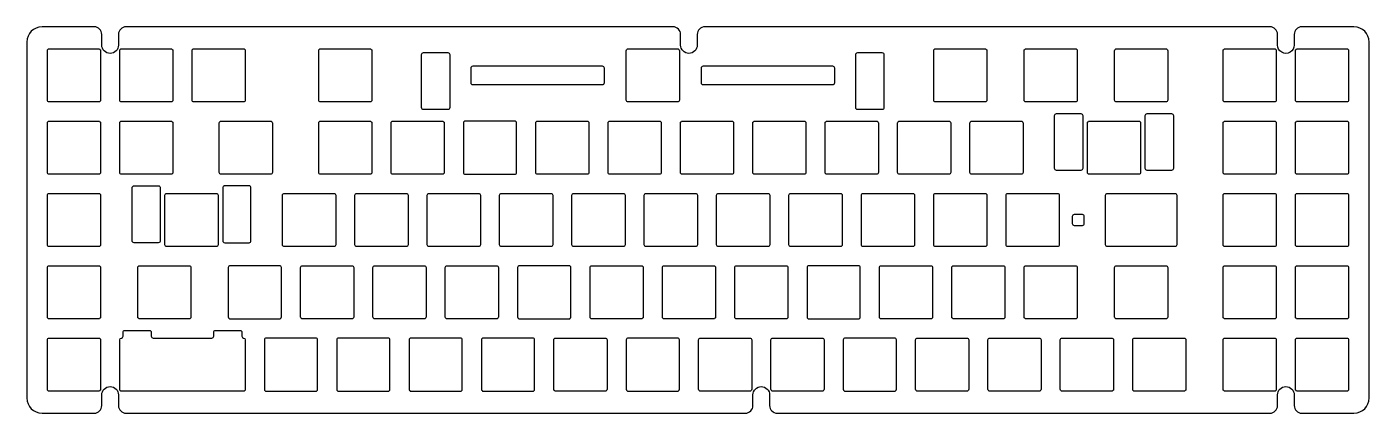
# Model space of a CAD drawing. Header units: millimetres. Extents: x -351 to 3, y -3 to 99.
import ezdxf

# ---------------------------------------------------------------- set-up
doc = ezdxf.new("R2010")
doc.units = ezdxf.units.MM
doc.layers.get('0').update_dxf_attribs({"linetype": 'CONTINUOUS'})

msp = doc.modelspace()

# ---------------------------------------------------------------- linework, layer by layer
for points in [[(2.875, 0.725), (2.875, 94.525, 0.414213562), (-1.125, 98.525), (-14.85, 98.525, 0.414213562), (-16.85, 96.525), (-16.85, 93.725, -1.000000056), (-21.25, 93.725), (-21.25, 96.525, 0.414213562), (-23.25, 98.525), (-172.0125, 98.525, 0.414213562), (-174.0125, 96.525), (-174.0125, 93.725, -1), (-178.4125, 93.725), (-178.4125, 96.525, 0.414213562), (-180.4125, 98.525), (-324.4125, 98.525, 0.414213562), (-326.4125, 96.525), (-326.4125, 93.725, -0.999999993), (-330.8125, 93.725), (-330.8125, 96.525, 0.414213562), (-332.8125, 98.525), (-346.5375, 98.525, 0.414213562), (-350.5375, 94.525), (-350.5375, 0.725, 0.414213562), (-346.5375, -3.275), (-332.8125, -3.275, 0.414213562), (-330.8125, -1.275), (-330.8125, 1.525, -0.999999993), (-326.4125, 1.525), (-326.4125, -1.275, 0.414213562), (-324.4125, -3.275), (-161.3625, -3.275, 0.414213562), (-159.3625, -1.275), (-159.3625, 1.525, -1), (-154.9625, 1.525), (-154.9625, -1.275, 0.414213562), (-152.9625, -3.275), (-23.25, -3.275, 0.414213562), (-21.25, -1.275), (-21.25, 1.525, -1), (-16.85, 1.525), (-16.85, -1.275, 0.414213562), (-14.85, -3.275), (-1.125, -3.275, 0.414213562)], [(-331.1375, 92.225), (-331.1375, 79.225, -0.414213562), (-331.6375, 78.725), (-344.6375, 78.725, -0.414213562), (-345.1375, 79.225), (-345.1375, 92.225, -0.414213562), (-344.6375, 92.725), (-331.6375, 92.725, -0.414213562)], [(-312.0875, 92.225), (-312.0875, 79.225, -0.414213562), (-312.5875, 78.725), (-325.5875, 78.725, -0.414213562), (-326.0875, 79.225), (-326.0875, 92.225, -0.414213562), (-325.5875, 92.725), (-312.5875, 92.725, -0.414213562)], [(-293.0375, 92.225), (-293.0375, 79.225, -0.414213562), (-293.5375, 78.725), (-306.5375, 78.725, -0.414213562), (-307.0375, 79.225), (-307.0375, 92.225, -0.414213562), (-306.5375, 92.725), (-293.5375, 92.725, -0.414213562)], [(-259.7, 92.225), (-259.7, 79.225, -0.414213562), (-260.2, 78.725), (-273.2, 78.725, -0.414213562), (-273.7, 79.225), (-273.7, 92.225, -0.414213562), (-273.2, 92.725), (-260.2, 92.725, -0.414213562)], [(-192.7375, 79.225), (-192.7375, 92.225, -0.414213562), (-192.2375, 92.725), (-179.2375, 92.725, -0.414213562), (-178.7375, 92.225), (-178.7375, 79.225, -0.414213562), (-179.2375, 78.725), (-192.2375, 78.725, -0.414213562)], [(-97.775, 92.225), (-97.775, 79.225, -0.414213562), (-98.275, 78.725), (-111.275, 78.725, -0.414213562), (-111.775, 79.225), (-111.775, 92.225, -0.414213562), (-111.275, 92.725), (-98.275, 92.725, -0.414213562)], [(-73.9625, 92.225), (-73.9625, 79.225, -0.414213562), (-74.4625, 78.725), (-87.4625, 78.725, -0.414213562), (-87.9625, 79.225), (-87.9625, 92.225, -0.414213562), (-87.4625, 92.725), (-74.4625, 92.725, -0.414213562)], [(-50.15, 92.225), (-50.15, 79.225, -0.414213562), (-50.65, 78.725), (-63.65, 78.725, -0.414213562), (-64.15, 79.225), (-64.15, 92.225, -0.414213562), (-63.65, 92.725), (-50.65, 92.725, -0.414213562)], [(-21.575, 92.225), (-21.575, 79.225, -0.414213562), (-22.075, 78.725), (-35.075, 78.725, -0.414213562), (-35.575, 79.225), (-35.575, 92.225, -0.414213562), (-35.075, 92.725), (-22.075, 92.725, -0.414213562)], [(-2.525, 92.225), (-2.525, 79.225, -0.414213562), (-3.025, 78.725), (-16.025, 78.725, -0.414213562), (-16.525, 79.225), (-16.525, 92.225, -0.414213562), (-16.025, 92.725), (-3.025, 92.725, -0.414213562)], [(-239.1875, 91.225), (-239.1875, 77.225, -0.414213562), (-239.6875, 76.725), (-246.0875, 76.725, -0.414213562), (-246.5875, 77.225), (-246.5875, 91.225, -0.414213562), (-246.0875, 91.725), (-239.6875, 91.725, -0.414213562)], [(-131.7875, 91.725), (-125.3875, 91.725, -0.414213562), (-124.8875, 91.225), (-124.8875, 77.225, -0.414213562), (-125.3875, 76.725), (-131.7875, 76.725, -0.414213562), (-132.2875, 77.225), (-132.2875, 91.225, -0.414213562)], [(-233.0625, 88.225), (-199.0625, 88.225, -0.414213562), (-198.5625, 87.725), (-198.5625, 83.725, -0.414213562), (-199.0625, 83.225), (-233.0625, 83.225, -0.414213562), (-233.5625, 83.725), (-233.5625, 87.725, -0.414213562)], [(-138.4125, 83.225), (-172.4125, 83.225, -0.414213562), (-172.9125, 83.725), (-172.9125, 87.725, -0.414213562), (-172.4125, 88.225), (-138.4125, 88.225, -0.414213562), (-137.9125, 87.725), (-137.9125, 83.725, -0.414213562)], [(-73.03175, 60.675), (-79.43175, 60.675, -0.414213562), (-79.93175, 61.175), (-79.93175, 75.175, -0.414213562), (-79.43175, 75.675), (-73.03175, 75.675, -0.414213562), (-72.53175, 75.175), (-72.53175, 61.175, -0.414213562)], [(-49.15575, 60.675), (-55.55575, 60.675, -0.414213562), (-56.05575, 61.175), (-56.05575, 75.175, -0.414213562), (-55.55575, 75.675), (-49.15575, 75.675, -0.414213562), (-48.65575, 75.175), (-48.65575, 61.175, -0.414213562)], [(-345.1375, 60.175), (-345.1375, 73.175, -0.414213562), (-344.6375, 73.675), (-331.6375, 73.675, -0.414213562), (-331.1375, 73.175), (-331.1375, 60.175, -0.414213562), (-331.6375, 59.675), (-344.6375, 59.675, -0.414213562)], [(-312.5875, 59.675), (-325.5875, 59.675, -0.414213562), (-326.0875, 60.175), (-326.0875, 73.175, -0.414213562), (-325.5875, 73.675), (-312.5875, 73.675, -0.414213562), (-312.0875, 73.175), (-312.0875, 60.175, -0.414213562)], [(-286.39375, 59.675), (-299.39375, 59.675, -0.414213562), (-299.89375, 60.175), (-299.89375, 73.175, -0.414213562), (-299.39375, 73.675), (-286.39375, 73.675, -0.414213562), (-285.89375, 73.175), (-285.89375, 60.175, -0.414213562)], [(-260.2, 59.675), (-273.2, 59.675, -0.414213562), (-273.7, 60.175), (-273.7, 73.175, -0.414213562), (-273.2, 73.675), (-260.2, 73.675, -0.414213562), (-259.7, 73.175), (-259.7, 60.175, -0.414213562)], [(-241.15, 59.675), (-254.15, 59.675, -0.414213562), (-254.65, 60.175), (-254.65, 73.175, -0.414213562), (-254.15, 73.675), (-241.15, 73.675, -0.414213562), (-240.65, 73.175), (-240.65, 60.175, -0.414213562)], [(-222.1, 59.675, 0.414213562), (-221.6, 60.175), (-221.6, 73.175, 0.414213562), (-222.1, 73.675), (-235.1, 73.675, 0.414213562), (-235.6, 73.175), (-235.6, 60.175, 0.414213562), (-235.1, 59.675)], [(-203.05, 59.675), (-216.05, 59.675, -0.414213562), (-216.55, 60.175), (-216.55, 73.175, -0.414213562), (-216.05, 73.675), (-203.05, 73.675, -0.414213562), (-202.55, 73.175), (-202.55, 60.175, -0.414213562)], [(-184, 59.675), (-197, 59.675, -0.414213562), (-197.5, 60.175), (-197.5, 73.175, -0.414213562), (-197, 73.675), (-184, 73.675, -0.414213562), (-183.5, 73.175), (-183.5, 60.175, -0.414213562)], [(-164.95, 59.675), (-177.95, 59.675, -0.414213562), (-178.45, 60.175), (-178.45, 73.175, -0.414213562), (-177.95, 73.675), (-164.95, 73.675, -0.414213562), (-164.45, 73.175), (-164.45, 60.175, -0.414213562)], [(-145.4, 73.175), (-145.4, 60.175, -0.414213562), (-145.9, 59.675), (-158.9, 59.675, -0.414213562), (-159.4, 60.175), (-159.4, 73.175, -0.414213562), (-158.9, 73.675), (-145.9, 73.675, -0.414213562)], [(-140.35, 60.175), (-140.35, 73.175, -0.414213562), (-139.85, 73.675), (-126.85, 73.675, -0.414213562), (-126.35, 73.175), (-126.35, 60.175, -0.414213562), (-126.85, 59.675), (-139.85, 59.675, -0.414213562)], [(-121.3, 60.175), (-121.3, 73.175, -0.414213562), (-120.8, 73.675), (-107.8, 73.675, -0.414213562), (-107.3, 73.175), (-107.3, 60.175, -0.414213562), (-107.8, 59.675), (-120.8, 59.675, -0.414213562)], [(-102.25, 60.175), (-102.25, 73.175, -0.414213562), (-101.75, 73.675), (-88.75, 73.675, -0.414213562), (-88.25, 73.175), (-88.25, 60.175, -0.414213562), (-88.75, 59.675), (-101.75, 59.675, -0.414213562)], [(-57.29375, 73.175), (-57.29375, 60.175, -0.414213562), (-57.79375, 59.675), (-70.79375, 59.675, -0.414213562), (-71.29375, 60.175), (-71.29375, 73.175, -0.414213562), (-70.79375, 73.675), (-57.79375, 73.675, -0.414213562)], [(-21.575, 73.175), (-21.575, 60.175, -0.414213562), (-22.075, 59.675), (-35.075, 59.675, -0.414213562), (-35.575, 60.175), (-35.575, 73.175, -0.414213562), (-35.075, 73.675), (-22.075, 73.675, -0.414213562)], [(-2.525, 73.175), (-2.525, 60.175, -0.414213562), (-3.025, 59.675), (-16.025, 59.675, -0.414213562), (-16.525, 60.175), (-16.525, 73.175, -0.414213562), (-16.025, 73.675), (-3.025, 73.675, -0.414213562)], [(-315.91925, 41.625), (-322.31925, 41.625, -0.414213562), (-322.81925, 42.125), (-322.81925, 56.125, -0.414213562), (-322.31925, 56.625), (-315.91925, 56.625, -0.414213562), (-315.41925, 56.125), (-315.41925, 42.125, -0.414213562)], [(-291.54325, 56.125, 0.414213562), (-292.04325, 56.625), (-298.44325, 56.625, 0.414213562), (-298.94325, 56.125), (-298.94325, 42.125, 0.414213562), (-298.44325, 41.625), (-292.04325, 41.625, 0.414213562), (-291.54325, 42.125)], [(-331.1375, 54.125), (-331.1375, 41.125, -0.414213562), (-331.6375, 40.625), (-344.6375, 40.625, -0.414213562), (-345.1375, 41.125), (-345.1375, 54.125, -0.414213562), (-344.6375, 54.625), (-331.6375, 54.625, -0.414213562)], [(-300.18125, 54.125), (-300.18125, 41.125, -0.414213562), (-300.68125, 40.625), (-313.68125, 40.625, -0.414213562), (-314.18125, 41.125), (-314.18125, 54.125, -0.414213562), (-313.68125, 54.625), (-300.68125, 54.625, -0.414213562)], [(-269.225, 54.125), (-269.225, 41.125, -0.414213562), (-269.725, 40.625), (-282.725, 40.625, -0.414213562), (-283.225, 41.125), (-283.225, 54.125, -0.414213562), (-282.725, 54.625), (-269.725, 54.625, -0.414213562)], [(-250.175, 54.125), (-250.175, 41.125, -0.414213562), (-250.675, 40.625), (-263.675, 40.625, -0.414213562), (-264.175, 41.125), (-264.175, 54.125, -0.414213562), (-263.675, 54.625), (-250.675, 54.625, -0.414213562)], [(-231.125, 54.125), (-231.125, 41.125, -0.414213562), (-231.625, 40.625), (-244.625, 40.625, -0.414213562), (-245.125, 41.125), (-245.125, 54.125, -0.414213562), (-244.625, 54.625), (-231.625, 54.625, -0.414213562)], [(-226.075, 41.125), (-226.075, 54.125, -0.414213562), (-225.575, 54.625), (-212.575, 54.625, -0.414213562), (-212.075, 54.125), (-212.075, 41.125, -0.414213562), (-212.575, 40.625), (-225.575, 40.625, -0.414213562)], [(-193.525, 40.625), (-206.525, 40.625, -0.414213562), (-207.025, 41.125), (-207.025, 54.125, -0.414213562), (-206.525, 54.625), (-193.525, 54.625, -0.414213562), (-193.025, 54.125), (-193.025, 41.125, -0.414213562)], [(-174.475, 40.625), (-187.475, 40.625, -0.414213562), (-187.975, 41.125), (-187.975, 54.125, -0.414213562), (-187.475, 54.625), (-174.475, 54.625, -0.414213562), (-173.975, 54.125), (-173.975, 41.125, -0.414213562)], [(-155.425, 40.625), (-168.425, 40.625, -0.414213562), (-168.925, 41.125), (-168.925, 54.125, -0.414213562), (-168.425, 54.625), (-155.425, 54.625, -0.414213562), (-154.925, 54.125), (-154.925, 41.125, -0.414213562)], [(-136.375, 40.625), (-149.375, 40.625, -0.414213562), (-149.875, 41.125), (-149.875, 54.125, -0.414213562), (-149.375, 54.625), (-136.375, 54.625, -0.414213562), (-135.875, 54.125), (-135.875, 41.125, -0.414213562)], [(-117.325, 40.625), (-130.325, 40.625, -0.414213562), (-130.825, 41.125), (-130.825, 54.125, -0.414213562), (-130.325, 54.625), (-117.325, 54.625, -0.414213562), (-116.825, 54.125), (-116.825, 41.125, -0.414213562)], [(-111.775, 41.125), (-111.775, 54.125, -0.414213562), (-111.275, 54.625), (-98.275, 54.625, -0.414213562), (-97.775, 54.125), (-97.775, 41.125, -0.414213562), (-98.275, 40.625), (-111.275, 40.625, -0.414213562)], [(-92.725, 41.125), (-92.725, 54.125, -0.414213562), (-92.225, 54.625), (-79.225, 54.625, -0.414213562), (-78.725, 54.125), (-78.725, 41.125, -0.414213562), (-79.225, 40.625), (-92.225, 40.625, -0.414213562)], [(-66.53125, 41.125), (-66.53125, 54.125, -0.414213562), (-66.03125, 54.625), (-48.26875, 54.625, -0.414213562), (-47.76875, 54.125), (-47.76875, 41.125, -0.414213562), (-48.26875, 40.625), (-66.03125, 40.625, -0.414213562)], [(-22.075, 40.625), (-35.075, 40.625, -0.414213562), (-35.575, 41.125), (-35.575, 54.125, -0.414213562), (-35.075, 54.625), (-22.075, 54.625, -0.414213562), (-21.575, 54.125), (-21.575, 41.125, -0.414213562)], [(-3.025, 40.625), (-16.025, 40.625, -0.414213562), (-16.525, 41.125), (-16.525, 54.125, -0.414213562), (-16.025, 54.625), (-3.025, 54.625, -0.414213562), (-2.525, 54.125), (-2.525, 41.125, -0.414213562)], [(-72.225, 48.625), (-72.225, 46.625, -0.414213562), (-72.725, 46.125), (-74.725, 46.125, -0.414213562), (-75.225, 46.625), (-75.225, 48.625, -0.414213562), (-74.725, 49.125), (-72.725, 49.125, -0.414213562)], [(-331.6375, 21.575), (-344.6375, 21.575, -0.414213562), (-345.1375, 22.075), (-345.1375, 35.075, -0.414213562), (-344.6375, 35.575), (-331.6375, 35.575, -0.414213562), (-331.1375, 35.075), (-331.1375, 22.075, -0.414213562)], [(-307.825, 21.575), (-320.825, 21.575, -0.414213562), (-321.325, 22.075), (-321.325, 35.075, -0.414213562), (-320.825, 35.575), (-307.825, 35.575, -0.414213562), (-307.325, 35.075), (-307.325, 22.075, -0.414213562)], [(-284.0125, 21.575, 0.414213562), (-283.5125, 22.075), (-283.5125, 35.075, 0.414213562), (-284.0125, 35.575), (-297.0125, 35.575, 0.414213562), (-297.5125, 35.075), (-297.5125, 22.075, 0.414213562), (-297.0125, 21.575)], [(-264.9625, 21.575), (-277.9625, 21.575, -0.414213562), (-278.4625, 22.075), (-278.4625, 35.075, -0.414213562), (-277.9625, 35.575), (-264.9625, 35.575, -0.414213562), (-264.4625, 35.075), (-264.4625, 22.075, -0.414213562)], [(-245.9125, 21.575), (-258.9125, 21.575, -0.414213562), (-259.4125, 22.075), (-259.4125, 35.075, -0.414213562), (-258.9125, 35.575), (-245.9125, 35.575, -0.414213562), (-245.4125, 35.075), (-245.4125, 22.075, -0.414213562)], [(-226.8625, 21.575), (-239.8625, 21.575, -0.414213562), (-240.3625, 22.075), (-240.3625, 35.075, -0.414213562), (-239.8625, 35.575), (-226.8625, 35.575, -0.414213562), (-226.3625, 35.075), (-226.3625, 22.075, -0.414213562)], [(-207.8125, 21.575, 0.414213562), (-207.3125, 22.075), (-207.3125, 35.075, 0.414213562), (-207.8125, 35.575), (-220.8125, 35.575, 0.414213562), (-221.3125, 35.075), (-221.3125, 22.075, 0.414213562), (-220.8125, 21.575)], [(-188.7625, 21.575), (-201.7625, 21.575, -0.414213562), (-202.2625, 22.075), (-202.2625, 35.075, -0.414213562), (-201.7625, 35.575), (-188.7625, 35.575, -0.414213562), (-188.2625, 35.075), (-188.2625, 22.075, -0.414213562)], [(-183.2125, 22.075), (-183.2125, 35.075, -0.414213562), (-182.7125, 35.575), (-169.7125, 35.575, -0.414213562), (-169.2125, 35.075), (-169.2125, 22.075, -0.414213562), (-169.7125, 21.575), (-182.7125, 21.575, -0.414213562)], [(-150.6625, 21.575), (-163.6625, 21.575, -0.414213562), (-164.1625, 22.075), (-164.1625, 35.075, -0.414213562), (-163.6625, 35.575), (-150.6625, 35.575, -0.414213562), (-150.1625, 35.075), (-150.1625, 22.075, -0.414213562)], [(-131.6125, 21.575, 0.414213562), (-131.1125, 22.075), (-131.1125, 35.075, 0.414213562), (-131.6125, 35.575), (-144.6125, 35.575, 0.414213562), (-145.1125, 35.075), (-145.1125, 22.075, 0.414213562), (-144.6125, 21.575)], [(-112.5625, 21.575), (-125.5625, 21.575, -0.414213562), (-126.0625, 22.075), (-126.0625, 35.075, -0.414213562), (-125.5625, 35.575), (-112.5625, 35.575, -0.414213562), (-112.0625, 35.075), (-112.0625, 22.075, -0.414213562)], [(-107.0125, 22.075), (-107.0125, 35.075, -0.414213562), (-106.5125, 35.575), (-93.5125, 35.575, -0.414213562), (-93.0125, 35.075), (-93.0125, 22.075, -0.414213562), (-93.5125, 21.575), (-106.5125, 21.575, -0.414213562)], [(-87.9625, 22.075), (-87.9625, 35.075, -0.414213562), (-87.4625, 35.575), (-74.4625, 35.575, -0.414213562), (-73.9625, 35.075), (-73.9625, 22.075, -0.414213562), (-74.4625, 21.575), (-87.4625, 21.575, -0.414213562)], [(-64.15, 22.075), (-64.15, 35.075, -0.414213562), (-63.65, 35.575), (-50.65, 35.575, -0.414213562), (-50.15, 35.075), (-50.15, 22.075, -0.414213562), (-50.65, 21.575), (-63.65, 21.575, -0.414213562)], [(-22.075, 21.575), (-35.075, 21.575, -0.414213562), (-35.575, 22.075), (-35.575, 35.075, -0.414213562), (-35.075, 35.575), (-22.075, 35.575, -0.414213562), (-21.575, 35.075), (-21.575, 22.075, -0.414213562)], [(-3.025, 21.575), (-16.025, 21.575, -0.414213562), (-16.525, 22.075), (-16.525, 35.075, -0.414213562), (-16.025, 35.575), (-3.025, 35.575, -0.414213562), (-2.525, 35.075), (-2.525, 22.075, -0.414213562)], [(-293.9245, 17.01859, 0.381421562), (-293.481, 16.5218, -0.381421562), (-293.0375, 16.025), (-293.0375, 3.025, -0.414213562), (-293.5375, 2.525), (-325.5875, 2.525, -0.414213562), (-326.0875, 3.025), (-326.0875, 16.025, -0.381421562), (-325.644, 16.5218, 0.381421562), (-325.2005, 17.01859), (-325.2005, 18.025, -0.414213562), (-324.7005, 18.525), (-318.3005, 18.525, -0.414213562), (-317.8005, 18.025), (-317.8005, 17.025, 0.414213562), (-317.3005, 16.525), (-301.8245, 16.525, 0.414213562), (-301.3245, 17.025), (-301.3245, 18.025, -0.414213562), (-300.8245, 18.525), (-294.4245, 18.525, -0.414213562), (-293.9245, 18.025)], [(-331.6375, 2.525), (-344.6375, 2.525, -0.414213562), (-345.1375, 3.025), (-345.1375, 16.025, -0.414213562), (-344.6375, 16.525), (-331.6375, 16.525, -0.414213562), (-331.1375, 16.025), (-331.1375, 3.025, -0.414213562)], [(-273.9875, 16.025, 0.414213562), (-274.4875, 16.525), (-287.4875, 16.525, 0.414213562), (-287.9875, 16.025), (-287.9875, 3.025, 0.414213562), (-287.4875, 2.525), (-274.4875, 2.525, 0.414213562), (-273.9875, 3.025)], [(-254.9375, 16.025, 0.414213562), (-255.4375, 16.525), (-268.4375, 16.525, 0.414213562), (-268.9375, 16.025), (-268.9375, 3.025, 0.414213562), (-268.4375, 2.525), (-255.4375, 2.525, 0.414213562), (-254.9375, 3.025)], [(-235.8875, 16.025, 0.414213562), (-236.3875, 16.525), (-249.3875, 16.525, 0.414213562), (-249.8875, 16.025), (-249.8875, 3.025, 0.414213562), (-249.3875, 2.525), (-236.3875, 2.525, 0.414213562), (-235.8875, 3.025)], [(-216.8375, 16.025, 0.414213562), (-217.3375, 16.525), (-230.3375, 16.525, 0.414213562), (-230.8375, 16.025), (-230.8375, 3.025, 0.414213562), (-230.3375, 2.525), (-217.3375, 2.525, 0.414213562), (-216.8375, 3.025)], [(-211.2875, 16.525), (-198.2875, 16.525, -0.414213562), (-197.7875, 16.025), (-197.7875, 3.025, -0.414213562), (-198.2875, 2.525), (-211.2875, 2.525, -0.414213562), (-211.7875, 3.025), (-211.7875, 16.025, -0.414213562)], [(-179.2375, 2.525, 0.414213562), (-178.7375, 3.025), (-178.7375, 16.025, 0.414213562), (-179.2375, 16.525), (-192.2375, 16.525, 0.414213562), (-192.7375, 16.025), (-192.7375, 3.025, 0.414213562), (-192.2375, 2.525)], [(-173.6875, 3.025), (-173.6875, 16.025, -0.414213562), (-173.1875, 16.525), (-160.1875, 16.525, -0.414213562), (-159.6875, 16.025), (-159.6875, 3.025, -0.414213562), (-160.1875, 2.525), (-173.1875, 2.525, -0.414213562)], [(-154.6375, 3.025), (-154.6375, 16.025, -0.414213562), (-154.1375, 16.525), (-141.1375, 16.525, -0.414213562), (-140.6375, 16.025), (-140.6375, 3.025, -0.414213562), (-141.1375, 2.525), (-154.1375, 2.525, -0.414213562)], [(-122.0875, 2.525, 0.414213562), (-121.5875, 3.025), (-121.5875, 16.025, 0.414213562), (-122.0875, 16.525), (-135.0875, 16.525, 0.414213562), (-135.5875, 16.025), (-135.5875, 3.025, 0.414213562), (-135.0875, 2.525)], [(-103.0375, 2.525), (-116.0375, 2.525, -0.414213562), (-116.5375, 3.025), (-116.5375, 16.025, -0.414213562), (-116.0375, 16.525), (-103.0375, 16.525, -0.414213562), (-102.5375, 16.025), (-102.5375, 3.025, -0.414213562)], [(-83.9875, 2.525), (-96.9875, 2.525, -0.414213562), (-97.4875, 3.025), (-97.4875, 16.025, -0.414213562), (-96.9875, 16.525), (-83.9875, 16.525, -0.414213562), (-83.4875, 16.025), (-83.4875, 3.025, -0.414213562)], [(-64.9375, 2.525), (-77.9375, 2.525, -0.414213562), (-78.4375, 3.025), (-78.4375, 16.025, -0.414213562), (-77.9375, 16.525), (-64.9375, 16.525, -0.414213562), (-64.4375, 16.025), (-64.4375, 3.025, -0.414213562)], [(-45.8875, 2.525), (-58.8875, 2.525, -0.414213562), (-59.3875, 3.025), (-59.3875, 16.025, -0.414213562), (-58.8875, 16.525), (-45.8875, 16.525, -0.414213562), (-45.3875, 16.025), (-45.3875, 3.025, -0.414213562)], [(-22.075, 2.525), (-35.075, 2.525, -0.414213562), (-35.575, 3.025), (-35.575, 16.025, -0.414213562), (-35.075, 16.525), (-22.075, 16.525, -0.414213562), (-21.575, 16.025), (-21.575, 3.025, -0.414213562)], [(-3.025, 2.525), (-16.025, 2.525, -0.414213562), (-16.525, 3.025), (-16.525, 16.025, -0.414213562), (-16.025, 16.525), (-3.025, 16.525, -0.414213562), (-2.525, 16.025), (-2.525, 3.025, -0.414213562)]]:
    msp.add_lwpolyline(points, format="xyb", close=True)

doc.saveas('drawing.dxf')
